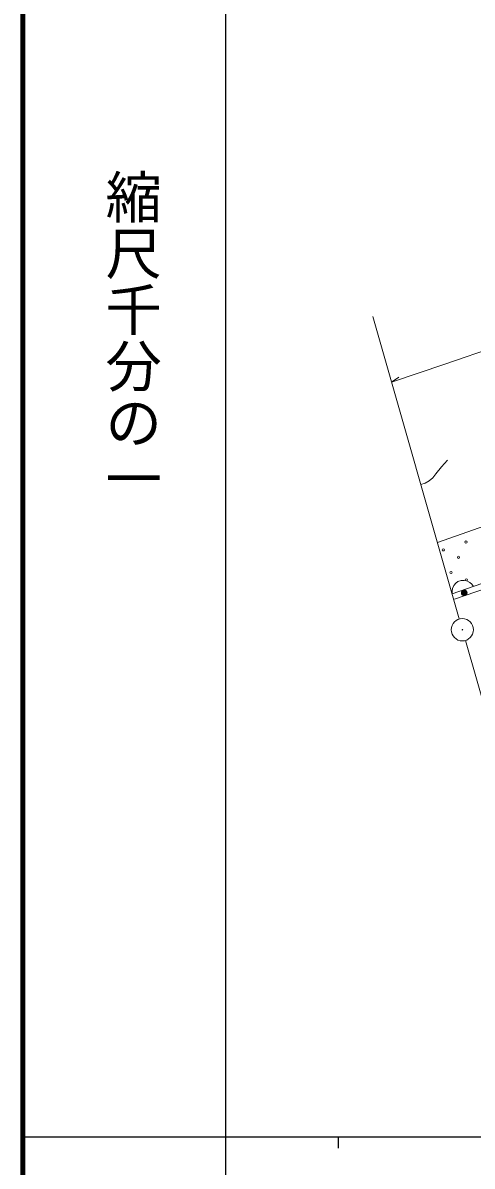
# Model space of a CAD drawing. Units: millimetres, scale not verified. Extents: x 40000 to 680000, y 20000 to 380000.
# Drawn here: x 40000 to 79913, y 202409 to 303969 of the extents above; entities that cross this region are included whole.
import ezdxf
from ezdxf.enums import TextEntityAlignment as Align

# ---------------------------------------------------------------- set-up
doc = ezdxf.new("R2010")
doc.units = ezdxf.units.MM
doc.header["$LTSCALE"] = 1000
doc.linetypes.add('LONG_DASHED_DOTTED', pattern=[15.25, 12, -1.5, 0.25, -1.5])
for name, color, linetype, lineweight in [('M-TTL', 2, 'Continuous', 140), ('M-TTL-BAND', 7, 'Continuous', 25), ('S-BGD', 1, 'Continuous', 13), ('S-BGD-CRST', 6, 'Continuous', 13), ('S-BGD-HTXT', 3, 'LONG_DASHED_DOTTED', 13)]:
    doc.layers.add(name, color=color, linetype=linetype, lineweight=lineweight)
doc.styles.add('@ＭＳ ゴシック', font='')
doc.styles.get('@ＭＳ ゴシック').set_extended_font_data('@MS Gothic')

msp = doc.modelspace()

# ---------------------------------------------------------------- linework, layer by layer
at = {"layer": 'M-TTL'}
msp.add_line((40000, 380000), (40000, 20000), dxfattribs=at)
at = {"layer": 'M-TTL-BAND'}
for p, q in [((58000, 370000), (58000, 20000)), ((40000, 205000), (579000, 205000)), ((68000, 205000), (68000, 204000))]:
    msp.add_line(p, q, dxfattribs=at)
at = {"layer": 'S-BGD'}
for p, q in [((78128, 253262), (142533, 275404)), ((79290, 253104), (142702, 274906)), ((77187, 264523), (77713, 265116)), ((76688, 263898), (77187, 264523)), ((75358, 262953), (75742, 263094)), ((75742, 263094), (76101, 263290)), ((76101, 263290), (76409, 263565)), ((76409, 263565), (76688, 263898)), ((90295, 262576), (76832, 257797)), ((78288, 254000), (78175, 253728)), ((78457, 254185), (78288, 254000)), ((78655, 254333), (78457, 254185)), ((78949, 254433), (78655, 254333)), ((79196, 254439), (78949, 254433)), ((79443, 254397), (79196, 254439)), ((79700, 254252), (79443, 254397)), ((79877, 254106), (79700, 254252)), ((80023, 253913), (79877, 254106)), ((78129, 253506), (78128, 253262)), ((78175, 253728), (78129, 253506)), ((78345, 252778), (79290, 253104))]:
    msp.add_line(p, q, dxfattribs=at)
for centre, radius in [((77354, 257153), 99.5), ((79360, 257843), 99.5), ((78702, 256495), 99.5), ((78043, 255147), 99.5), ((79391, 254489), 99.5), ((79209, 253339), 249), ((79209, 253339), 220), ((79209, 253339), 191), ((79209, 253339), 161), ((79209, 253339), 132), ((79209, 253339), 97.5), ((79209, 253339), 67.5), ((79209, 253339), 38.8), ((79209, 253339), 7.5)]:
    msp.add_circle(centre, radius, dxfattribs=at)
at = {"layer": 'S-BGD-CRST'}
for p, q in [((78768, 251024), (71092, 277875)), ((77479, 273660), (82207, 275282)), ((72760, 272041), (77479, 273660)), ((72760, 272041), (73400, 272488)), ((85645, 226969), (79318, 249101))]:
    msp.add_line(p, q, dxfattribs=at)
at = {"layer": 'S-BGD-HTXT', "linetype": 'Continuous'}
for radius in [995, 30]:
    msp.add_circle((79043, 250062), radius, dxfattribs=at)

# ---------------------------------------------------------------- texts
at = {"layer": 'M-TTL-BAND', "style": '@ＭＳ ゴシック'}
msp.add_text('縮尺千分の一', height=3666, rotation=270, dxfattribs=at).set_placement((49777, 261030), align=Align.MIDDLE_RIGHT)

doc.saveas('drawing.dxf')
